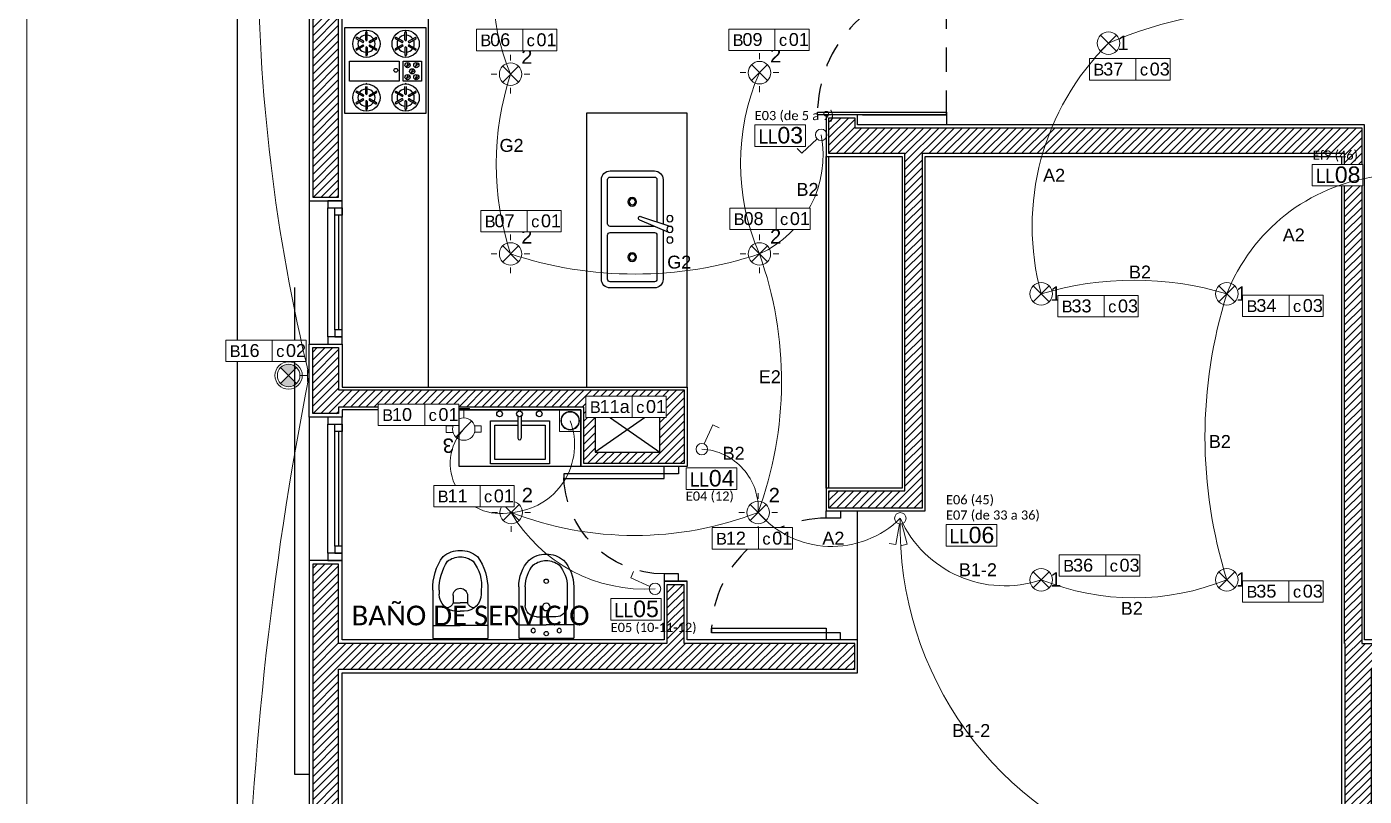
# Model space of a CAD drawing. Header units: millimetres. Extents: x 430 to 1353, y -204 to 152.
# Drawn here: x 641.06 to 650.39, y -58.45 to -53.08 of the extents above; entities that cross this region are included whole.
import ezdxf
from ezdxf.enums import TextEntityAlignment as Align

# ---------------------------------------------------------------- set-up
doc = ezdxf.new("R2010")
doc.units = ezdxf.units.MM
doc.linetypes.add('DASHED', pattern=[0.3, 0.17, -0.13])
doc.layers.get('0').update_dxf_attribs({"color": 250})
for name, color, linetype in [('AN - Texto 1-25', 252, 'Continuous'), ('AR - Carpinteria', 252, 'Continuous'), ('AR - Equipamiento Fijo', 252, 'Continuous'), ('AR - Ht', 252, 'Continuous'), ('AR - Proyeccion', 252, 'DASHED'), ('AR - Vista 05', 252, 'Continuous'), ('AR - Vista 1', 252, 'Continuous'), ('AR - Vista 4', 252, 'Continuous'), ('AR_Vista 1', 252, 'Continuous'), ('ND- ESPACIOS', 253, 'Continuous')]:
    doc.layers.add(name, color=color, linetype=linetype)
for name, color, linetype, lineweight in [('ND-Apliques', 1, 'Continuous', 15), ('ND-GLOBAL_Notas', 252, 'Continuous', 9), ('ND-IUG-C1', 200, 'Continuous', 13), ('ND-IUG-C2', 150, 'Continuous', 13), ('ND-IUG-C3', 82, 'Continuous', 13), ('ND-LL_Num', 7, 'Continuous', 9), ('ND-Llaves', 92, 'Continuous', 9), ('ND-texto', 251, 'Continuous', 15)]:
    doc.layers.add(name, color=color, linetype=linetype, lineweight=lineweight)
doc.styles.add('1', font='arial.ttf')
doc.styles.add('1.50 txt especificaciones', font='tahoma.ttf', dxfattribs={"height": 0.075})
doc.styles.add('Arial', font='arial.ttf')
doc.styles.add('IMPLANTACION', font='arial.ttf', dxfattribs={"height": 0.3})
doc.styles.get("Standard").update_dxf_attribs({"font": 'arial.ttf'})

# ---------------------------------------------------------------- blocks, each defined once
blk = doc.blocks.new('A$C128db5b9')
for p, q in [((0.03, 0.173), (0.173, 0.03)), ((0.03, 0.03), (0.173, 0.173))]:
    blk.add_line(p, q)
blk.add_circle((0.101, 0.101), 0.101)
blk = doc.blocks.new('Aplique_int_Caja 7x7')
for p, q in [((470.3502, 170.9389), (470.3502, 170.9787)), ((470.2549, 170.8437), (470.2152, 170.8437)), ((470.4454, 170.8436), (470.4852, 170.8436)), ((470.3501, 170.7484), (470.3501, 170.7086))]:
    blk.add_line(p, q)
at = {"xscale": 0.7777233477786837, "yscale": 0.7777233477786837, "zscale": 0.7777233477786837}
blk.add_blockref('A$C128db5b9', (470.2716, 170.765), dxfattribs=at)
blk = doc.blocks.new('Aplique_para _caja_emutida')
blk.add_blockref('Aplique_int_Caja 7x7', (28.7761, -2.2791))
at = {"insert": (499.2005, 168.7361), "char_height": 0.1, "attachment_point": 1, "style": 'IMPLANTACION'}
blk.add_mtext_dynamic_manual_height_columns('2', width=0.275475, gutter_width=1.5, heights=[0], dxfattribs=at)
blk = doc.blocks.new('Aplique_ext_caja 7x7')
for p, q in [((-0.0556, 0.0556), (0.0556, -0.0556)), ((-0.0556, -0.0556), (0.0556, 0.0556))]:
    blk.add_line(p, q)
blk.add_circle((0, 0), 0.0786)
blk = doc.blocks.new('*U421')
blk.add_blockref('Aplique_ext_caja 7x7', (0, 0))
at = {"insert": (0.0634, 0.0523), "char_height": 0.1, "attachment_point": 1, "style": 'IMPLANTACION'}
blk.add_mtext_dynamic_manual_height_columns('1', width=0.080108, gutter_width=0.5582, heights=[0], dxfattribs=at)
blk = doc.blocks.new('*U383')
blk.add_blockref('Aplique_ext_caja 7x7', (0, 0))
at = {"insert": (0.0634, 0.0523), "char_height": 0.1, "attachment_point": 1, "style": 'IMPLANTACION'}
blk.add_mtext_dynamic_manual_height_columns('1', width=0.080108, gutter_width=0.5582, heights=[0], dxfattribs=at)
blk = doc.blocks.new('*U384')
blk.add_blockref('Aplique_ext_caja 7x7', (0, 0))
at = {"insert": (0.0634, 0.0523), "char_height": 0.1, "attachment_point": 1, "style": 'IMPLANTACION'}
blk.add_mtext_dynamic_manual_height_columns('1', width=0.080108, gutter_width=0.5582, heights=[0], dxfattribs=at)
blk = doc.blocks.new('*U385')
blk.add_blockref('Aplique_ext_caja 7x7', (0, 0))
at = {"insert": (0.0634, 0.0523), "char_height": 0.1, "attachment_point": 1, "style": 'IMPLANTACION'}
blk.add_mtext_dynamic_manual_height_columns('1', width=0.080108, gutter_width=0.5582, heights=[0], dxfattribs=at)
blk = doc.blocks.new('*U390')
blk.add_blockref('Aplique_ext_caja 7x7', (0, 0))
at = {"insert": (0.0634, 0.0523), "char_height": 0.1, "attachment_point": 1, "style": 'IMPLANTACION'}
blk.add_mtext_dynamic_manual_height_columns('1', width=0.080108, gutter_width=0.5582, heights=[0], dxfattribs=at)
blk = doc.blocks.new('Aplique_pared_baño')
for p, q in [((-0.0551, 0.0876), (0.0561, 0.1988)), ((-0.0002, 0.0645), (-0.0002, 0.0125)), ((-0.0412, 0), (0.0414, 0))]:
    blk.add_line(p, q)
for points in [[(-0.0747, 0.1203), (-0.1214, 0.1203), (-0.1214, 0.166), (-0.0747, 0.166)], [(0.0757, 0.166), (0.1224, 0.166), (0.1224, 0.1203), (0.0757, 0.1203)]]:
    blk.add_lwpolyline(points)
blk.add_lwpolyline([(-0.0412, 0), (0.0412, 0), (0.0412, 0.0125), (-0.0412, 0.0125)], close=True)
blk.add_circle((0.0005, 0.1432), 0.0786)
at = {"insert": (0.0696, 0.3085), "char_height": 0.1, "attachment_point": 1, "style": 'IMPLANTACION'}
blk.add_mtext_dynamic_manual_height_columns('3', width=0.089627, gutter_width=1.5, heights=[0], dxfattribs=at)
blk = doc.blocks.new('Llave_1_punto')
blk.add_lwpolyline([(0.0166, 0.1064), (0.0773, 0.2395), (0.1208, 0.2197)])
blk.add_circle((0, 0.07), 0.04)
blk = doc.blocks.new('Llave_2_puntos')
for points in [[(0, 0.11), (0, 0.2563), (0.0478, 0.2563)], [(0.0166, 0.1064), (0.0773, 0.2395), (0.1208, 0.2197)]]:
    blk.add_lwpolyline(points)
blk.add_circle((0, 0.07), 0.04)
blk = doc.blocks.new('Aplieque_Cielo-tierra')
h = blk.add_hatch(color=256)
h.dxf.hatch_style = 1
h.paths.add_polyline_path([(0.0004, 0.1432), (-0.0552, 0.1988, 0.293406), (-0.0733, 0.1157, 0.107717), (-0.0552, 0.0876)])
h.paths.add_polyline_path([(0.0741, 0.1706, 0.107717), (0.056, 0.1988), (0.0004, 0.1432), (0.056, 0.0876, 0.293406)])
for p, q in [((-0.0552, 0.1988), (0.056, 0.0876)), ((-0.0552, 0.0876), (0.056, 0.1988)), ((-0.0413, 0), (0.0413, 0)), ((-0.0003, 0.0645), (-0.0003, 0.0125))]:
    blk.add_line(p, q)
blk.add_lwpolyline([(-0.0413, 0), (0.041, 0), (0.041, 0.0125), (-0.0413, 0.0125)], close=True)
for radius in [0.0953, 0.0786]:
    blk.add_circle((0.0004, 0.1432), radius)
blk = doc.blocks.new('N_Boca')
at = {"ltscale": 0.5}
blk.add_wipeout([(0, 0.15), (0.324, 0.15), (0.324, 0), (0, 0)], dxfattribs=at)
blk.add_lwpolyline([(0, 0.15), (0.324, 0.15), (0.324, 0), (0, 0)], close=True, dxfattribs=at)
at = {"ltscale": 0.5, "insert": (0.0277, 0.1135), "char_height": 0.0816, "attachment_point": 1, "style": '1'}
blk.add_mtext_dynamic_manual_height_columns('B', width=0.06653, gutter_width=2.041, heights=[0], dxfattribs=at)
at = {"ltscale": 0.5, "style": '1'}
blk.add_attdef('BOCA', (0.0961, 0.0319), '', height=0.09, dxfattribs=at)
blk = doc.blocks.new('Extracttor_de_aire')
for p, q in [((0, 0), (0, 0.15)), ((0, 0.15), (0.15, 0.15)), ((0.15, 0), (0.15, 0.15)), ((0.15, 0), (0, 0))]:
    blk.add_line(p, q)
for radius in [0.0649, 0.0607]:
    blk.add_circle((0.075, 0.075), radius)
blk = doc.blocks.new('N_Llave')
at = {"ltscale": 0.5}
blk.add_wipeout([(0, 0), (0.3527, 0), (0.3527, 0.15), (0, 0.15)], dxfattribs=at)
blk.add_wipeout([(0, 0), (0.3527, 0), (0.3527, 0.15), (0, 0.15)], dxfattribs=at)
blk.add_lwpolyline([(0, 0), (0.3527, 0), (0.3527, 0.15), (0, 0.15)], close=True, dxfattribs=at)
at = {"ltscale": 0.5, "insert": (0.0235, 0.0196), "char_height": 0.1, "attachment_point": 7, "style": '1.50 txt especificaciones'}
blk.add_mtext_dynamic_manual_height_columns('LL', width=0.024788, gutter_width=0.2779, heights=[0], dxfattribs=at)
at = {"ltscale": 0.5, "style": '1'}
blk.add_attdef('00', text='', height=1, dxfattribs=at).set_placement((0.1573, 0.0205), (0.3358, 0.0205), align=Align.ALIGNED)
blk = doc.blocks.new('Estufa-p02')
for p, q in [((-0.4498, 0.1991), (-0.4944, 0.2249)), ((-0.4448, 0.2078), (-0.4894, 0.2335)), ((-0.4289, 0.217), (-0.4289, 0.2684)), ((-0.4189, 0.217), (-0.4189, 0.2684)), ((-0.403, 0.2078), (-0.3584, 0.2335)), ((-0.398, 0.1991), (-0.3534, 0.2249)), ((-0.176, 0.1991), (-0.2205, 0.2249)), ((-0.171, 0.2078), (-0.2155, 0.2335)), ((-0.1551, 0.217), (-0.1551, 0.2684)), ((-0.1451, 0.217), (-0.1451, 0.2684)), ((-0.1291, 0.2078), (-0.0846, 0.2335)), ((-0.1241, 0.1991), (-0.0796, 0.2249)), ((-0.4498, 0.1808), (-0.4944, 0.155)), ((-0.4448, 0.1721), (-0.4894, 0.1464)), ((-0.4289, 0.1629), (-0.4289, 0.1115)), ((-0.4189, 0.1629), (-0.4189, 0.1115)), ((-0.403, 0.1721), (-0.3584, 0.1464)), ((-0.398, 0.1808), (-0.3534, 0.155)), ((-0.176, 0.1808), (-0.2205, 0.155)), ((-0.171, 0.1721), (-0.2155, 0.1464)), ((-0.1551, 0.1629), (-0.1551, 0.1115)), ((-0.1451, 0.1629), (-0.1451, 0.1115)), ((-0.1291, 0.1721), (-0.0846, 0.1464)), ((-0.1241, 0.1808), (-0.0796, 0.155)), ((-0.489, 0.0643), (-0.5145, 0.0408)), ((-0.502, 0.0292), (-0.489, 0.0622)), ((-0.4598, 0.0216), (-0.4852, -0.0019)), ((-0.4728, -0.0114), (-0.4598, 0.0216)), ((-0.4275, 0.062), (-0.4529, 0.0385)), ((-0.4405, 0.0289), (-0.4275, 0.062)), ((-0.4891, -0.0253), (-0.5146, -0.0487)), ((-0.5021, -0.0542), (-0.4891, -0.0211)), ((-0.4276, -0.0214), (-0.4531, -0.0448)), ((-0.4406, -0.0544), (-0.4276, -0.0214)), ((-0.4498, -0.1768), (-0.4944, -0.1511)), ((-0.4448, -0.1682), (-0.4894, -0.1425)), ((-0.4289, -0.159), (-0.4289, -0.1076)), ((-0.4189, -0.159), (-0.4189, -0.1076)), ((-0.403, -0.1682), (-0.3584, -0.1425)), ((-0.398, -0.1768), (-0.3534, -0.1511)), ((-0.176, -0.1768), (-0.2205, -0.1511)), ((-0.171, -0.1682), (-0.2155, -0.1425)), ((-0.1551, -0.159), (-0.1551, -0.1076)), ((-0.1451, -0.159), (-0.1451, -0.1076)), ((-0.1291, -0.1682), (-0.0846, -0.1425)), ((-0.1241, -0.1768), (-0.0796, -0.1511)), ((-0.4498, -0.1952), (-0.4944, -0.2209)), ((-0.4448, -0.2039), (-0.4894, -0.2296)), ((-0.4289, -0.2131), (-0.4289, -0.2645)), ((-0.4189, -0.2131), (-0.4189, -0.2645)), ((-0.403, -0.2039), (-0.3584, -0.2296)), ((-0.398, -0.1952), (-0.3534, -0.2209)), ((-0.176, -0.1952), (-0.2205, -0.2209)), ((-0.171, -0.2039), (-0.2155, -0.2296)), ((-0.1551, -0.2131), (-0.1551, -0.2645)), ((-0.1451, -0.2131), (-0.1451, -0.2645)), ((-0.1291, -0.2039), (-0.0846, -0.2296)), ((-0.1241, -0.1952), (-0.0796, -0.2209))]:
    blk.add_line(p, q)
for points in [[(-0.565, 0.3), (0, 0.3), (0, -0.3), (-0.565, -0.3)], [(-0.5352, 0.0745), (-0.4058, 0.0745), (-0.4058, -0.0656), (-0.5352, -0.0656)], [(-0.3787, 0.0745), (-0.0315, 0.0745), (-0.0315, -0.0656), (-0.3787, -0.0656)]]:
    blk.add_lwpolyline(points, close=True)
for centre, radius in [((-0.4239, 0.1899), 0.095), ((-0.1501, 0.1899), 0.095), ((-0.4982, 0.0468), 0.018), ((-0.4697, 0.0066), 0.018), ((-0.4371, 0.0468), 0.018), ((-0.3554, -0.0006), 0.0133), ((-0.4239, -0.186), 0.095), ((-0.4982, -0.0367), 0.018), ((-0.4371, -0.0367), 0.018), ((-0.1501, -0.186), 0.095)]:
    blk.add_circle(centre, radius)
for centre, radius, start, end in [((-0.4919, 0.2292), 0.005, 60, 240), ((-0.4239, 0.1899), 0.06, 153.82255, 206.17745), ((-0.4239, 0.1899), 0.06, 93.82255, 146.17745), ((-0.4473, 0.2035), 0.005, 240, 60), ((-0.4239, 0.2684), 0.005, 360, 180), ((-0.4239, 0.217), 0.005, 180, 0), ((-0.4239, 0.1899), 0.06, 33.82255, 86.17745), ((-0.4005, 0.2035), 0.005, 120, 300), ((-0.4239, 0.1899), 0.06, 333.82255, 26.17745), ((-0.3559, 0.2292), 0.005, 300, 120), ((-0.218, 0.2292), 0.005, 60, 240), ((-0.1501, 0.1899), 0.06, 153.82255, 206.17745), ((-0.1501, 0.1899), 0.06, 93.82255, 146.17745), ((-0.1735, 0.2035), 0.005, 240, 60), ((-0.1501, 0.2684), 0.005, 360, 180), ((-0.1501, 0.217), 0.005, 180, 0), ((-0.1501, 0.1899), 0.06, 33.82255, 86.17745), ((-0.1266, 0.2035), 0.005, 120, 300), ((-0.1501, 0.1899), 0.06, 333.82255, 26.17745), ((-0.0821, 0.2292), 0.005, 300, 120), ((-0.4919, 0.1507), 0.005, 120, 300), ((-0.4239, 0.1899), 0.06, 213.82255, 266.17745), ((-0.4473, 0.1764), 0.005, 300, 120), ((-0.4239, 0.1629), 0.005, 0, 180), ((-0.4239, 0.0965), 0.005, 180, 360), ((-0.4239, 0.1899), 0.06, 273.82255, 326.17745), ((-0.4005, 0.1764), 0.005, 60, 240), ((-0.3559, 0.1507), 0.005, 240, 60), ((-0.218, 0.1507), 0.005, 120, 300), ((-0.1501, 0.1899), 0.06, 213.82255, 266.17745), ((-0.1735, 0.1764), 0.005, 300, 120), ((-0.1501, 0.1629), 0.005, 0, 180), ((-0.1501, 0.0965), 0.005, 180, 360), ((-0.1501, 0.1899), 0.06, 273.82255, 326.17745), ((-0.1266, 0.1764), 0.005, 60, 240), ((-0.0821, 0.1507), 0.005, 240, 60), ((-0.4919, -0.1468), 0.005, 60, 240), ((-0.4239, -0.186), 0.06, 153.82255, 206.17745), ((-0.4239, -0.186), 0.06, 93.82255, 146.17745), ((-0.4473, -0.1725), 0.005, 240, 60), ((-0.4239, -0.1076), 0.005, 360, 180), ((-0.4239, -0.159), 0.005, 180, 0), ((-0.4239, -0.186), 0.06, 33.82255, 86.17745), ((-0.4005, -0.1725), 0.005, 120, 300), ((-0.4239, -0.186), 0.06, 333.82255, 26.17745), ((-0.3559, -0.1468), 0.005, 300, 120), ((-0.218, -0.1468), 0.005, 60, 240), ((-0.1501, -0.186), 0.06, 153.82255, 206.17745), ((-0.1501, -0.186), 0.06, 93.82255, 146.17745), ((-0.1735, -0.1725), 0.005, 240, 60), ((-0.1501, -0.1076), 0.005, 360, 180), ((-0.1501, -0.159), 0.005, 180, 0), ((-0.1501, -0.186), 0.06, 33.82255, 86.17745), ((-0.1266, -0.1725), 0.005, 120, 300), ((-0.1501, -0.186), 0.06, 333.82255, 26.17745), ((-0.0821, -0.1468), 0.005, 300, 120), ((-0.4919, -0.2253), 0.005, 120, 300), ((-0.4239, -0.186), 0.06, 213.82255, 266.17745), ((-0.4473, -0.1996), 0.005, 300, 120), ((-0.4239, -0.2131), 0.005, 0, 180), ((-0.4239, -0.2645), 0.005, 180, 360), ((-0.4239, -0.186), 0.06, 273.82255, 326.17745), ((-0.4005, -0.1996), 0.005, 60, 240), ((-0.3559, -0.2253), 0.005, 240, 60), ((-0.218, -0.2253), 0.005, 120, 300), ((-0.1501, -0.186), 0.06, 213.82255, 266.17745), ((-0.1735, -0.1996), 0.005, 300, 120), ((-0.1501, -0.2131), 0.005, 0, 180), ((-0.1501, -0.2645), 0.005, 180, 360), ((-0.1501, -0.186), 0.06, 273.82255, 326.17745), ((-0.1266, -0.1996), 0.005, 60, 240), ((-0.0821, -0.2253), 0.005, 240, 60)]:
    blk.add_arc(centre, radius, start, end)
blk = doc.blocks.new('*U491')
blk.add_lwpolyline([(0.05, 0.1), (0.05, 0.9), (0.0833, 0.9), (0.0833, 0.1)], close=True)
for points in [[(0, 0), (0.05, 0), (0.05, 0.1), (0, 0.1)], [(0.9, 0), (0.85, 0), (0.85, 0.1), (0.9, 0.1)]]:
    blk.add_lwpolyline(points)
at = {"color": 8, "linetype": 'DASHED'}
blk.add_arc((0.05, 0.1), 0.8, 360, 90, dxfattribs=at)
blk = doc.blocks.new('*U492')
blk.add_lwpolyline([(0.05, 0.1), (0.05, 0.8), (0.0833, 0.8), (0.0833, 0.1)], close=True)
for points in [[(0, 0), (0.05, 0), (0.05, 0.1), (0, 0.1)], [(0.8, 0), (0.75, 0), (0.75, 0.1), (0.8, 0.1)]]:
    blk.add_lwpolyline(points)
at = {"color": 8, "linetype": 'DASHED'}
blk.add_arc((0.05, 0.1), 0.7, 360, 90, dxfattribs=at)
blk = doc.blocks.new('INOD3-VS')
for p, q in [((-0.19, 0), (0.19, 0)), ((-0.19, -0.3341), (-0.19, 0)), ((0.19, -0.3341), (0.19, 0)), ((-0.19, -0.09), (0, -0.09)), ((0.19, -0.09), (0, -0.09)), ((-0.05, -0.2972), (-0.05, -0.2472)), ((-0.05, -0.2472), (0, -0.2472)), ((-0.0277, -0.19), (0, -0.19)), ((0.0277, -0.19), (0, -0.19)), ((0.05, -0.2472), (0, -0.2472)), ((0.05, -0.2972), (0.05, -0.2472)), ((-0.145, -0.3341), (-0.145, -0.3073)), ((0.145, -0.3341), (0.145, -0.3073))]:
    blk.add_line(p, q)
for centre, radius, start, end in [((-0.0277, -0.3073), 0.1173, 90, 179.99998), ((-0.0948, -0.2591), 0.0464, 14.88512, 92.9268), ((0.0277, -0.3073), 0.1173, 0.00002, 90), ((0.0948, -0.2591), 0.0464, 87.0732, 165.11488), ((0.1948, -0.3441), 0.3849, 178.52085, 215.40847), ((0.1977, -0.3446), 0.3429, 178.2465, 213.55057), ((0, -0.2972), 0.05, 179.99997, 270), ((0, -0.2972), 0.05, 270, 0.00003), ((-0.1274, -0.3646), 0.2741, 321.81013, 6.3928), ((-0.1924, -0.3448), 0.3826, 324.47335, 1.59733), ((0, -0.4189), 0.145, 232.61896, 270), ((0, -0.4189), 0.145, 270, 307.38104), ((0, -0.4189), 0.19, 231.24686, 270), ((0, -0.4189), 0.19, 270, 308.75314)]:
    blk.add_arc(centre, radius, start, end)
blk = doc.blocks.new('BIDE2-VS')
for p, q in [((-0.19, 0), (0.19, 0)), ((-0.19, -0.3541), (-0.19, 0)), ((0.19, -0.3541), (0.19, 0)), ((-0.19, -0.09), (0, -0.09)), ((0.19, -0.09), (0, -0.09)), ((-0.0669, -0.146), (0, -0.146)), ((0.0669, -0.146), (0, -0.146)), ((-0.145, -0.3541), (-0.145, -0.2242)), ((0.145, -0.3541), (0.145, -0.2242)), ((-0.145, -0.3541), (-0.145, -0.3273))]:
    blk.add_line(p, q)
for centre, radius in [((-0.09, -0.0515), 0.015), ((0.09, -0.0515), 0.015), ((0, -0.215), 0.026)]:
    blk.add_circle(centre, radius)
for centre, radius, start, end in [((0, -0.0302), 0.015, 90, 270), ((0, -0.0302), 0.015, 270, 90), ((-0.0669, -0.2242), 0.0781, 89.99997, 179.99998), ((0.0669, -0.2242), 0.0781, 0.00002, 90.00003), ((0.0839, -0.3541), 0.2739, 179.99999, 222.22556), ((0.0839, -0.3541), 0.2289, 179.99999, 221.31589), ((-0.0839, -0.3541), 0.2289, 318.68411, 0.00001), ((-0.0839, -0.3541), 0.2739, 317.77444, 0.00001), ((0, -0.3927), 0.015, 90, 270), ((0, -0.3927), 0.015, 270, 90), ((0, -0.39), 0.19, 231.24686, 270), ((0, -0.39), 0.145, 232.61896, 270), ((0, -0.39), 0.145, 270, 307.38104), ((0, -0.39), 0.19, 270, 308.75314)]:
    blk.add_arc(centre, radius, start, end)
blk = doc.blocks.new('*U496')
at = {"color": 8}
blk.add_line((0.9, 0.025), (0.1, 0.025), dxfattribs=at)
at = {"layer": 'AR - Carpinteria'}
for p, q in [((0.05, 0.1), (0.95, 0.1)), ((0.05, 0), (0.95, 0)), ((0.1, 0.05), (0.9, 0.05))]:
    blk.add_line(p, q, dxfattribs=at)
for points in [[(0, 0), (0.05, 0), (0.05, 0.1), (0, 0.1)], [(0.95, 0), (1, 0), (1, 0.1), (0.95, 0.1)], [(0.05, 0), (0.1, 0), (0.1, 0.05), (0.05, 0.05)], [(0.95, 0), (0.9, 0), (0.9, 0.05), (0.95, 0.05)]]:
    blk.add_lwpolyline(points, close=True, dxfattribs=at)
blk = doc.blocks.new('Tarja-p07')
for p, q in [((-0.475, 0.56), (-0.475, 0.2)), ((0.405, 0.63), (-0.405, 0.63)), ((0.475, 0.2), (0.475, 0.56)), ((-0.106, 0.312), (-0.024, 0.067)), ((-0.079, 0.322), (0.023, 0.085)), ((-0.405, 0.13), (-0.045, 0.13)), ((0.004, 0.13), (0.405, 0.13))]:
    blk.add_line(p, q)
for points in [[(-0.025, 0.197, 0.035735), (-0.025, 0.2), (-0.025, 0.56, 0.414214), (-0.045, 0.58), (-0.405, 0.58, 0.414214), (-0.425, 0.56)], [(-0.425, 0.56), (-0.425, 0.2, 0.414214), (-0.405, 0.18), (-0.062, 0.18, 0.414214)]]:
    blk.add_lwpolyline(points, format="xyb")
blk.add_lwpolyline([(0.025, 0.56), (0.025, 0.2, 0.414214), (0.045, 0.18), (0.405, 0.18, 0.414214), (0.425, 0.2), (0.425, 0.56, 0.414214), (0.405, 0.58), (0.045, 0.58, 0.414214)], format="xyb", close=True)
for centre, radius in [((-0.225, 0.38), 0.035), ((-0.225, 0.38), 0.025), ((0.225, 0.38), 0.035), ((0.225, 0.38), 0.025), ((-0.087, 0.075), 0.025), ((0, 0.075), 0.025), ((0.087, 0.075), 0.025)]:
    blk.add_circle(centre, radius)
for centre, radius, start, end in [((-0.405, 0.56), 0.07, 90, 180), ((0.405, 0.56), 0.07, 360, 90), ((-0.092, 0.316), 0.0147, 23.221, 198.6421), ((-0.405, 0.2), 0.07, 180, 270), ((-0.405, 0.2), 0.02, 180, 270), ((-0.405, 0.2), 0.02, 180, 270), ((0.405, 0.2), 0.07, 270, 360)]:
    blk.add_arc(centre, radius, start, end)
blk = doc.blocks.new('PLANTA BAJA')
at = {"layer": 'AR - Ht', "true_color": 0x383838, "transparency": 33554610}
h = blk.add_hatch(dxfattribs=at)
h.set_pattern_fill('ANSI31', color=250, scale=0.012)
h.set_pattern_definition([(45, (-605.2518, -51.777135), (-0.0269407684, 0.0269407684), [])])
h.paths.add_polyline_path([(23.605, 24.735), (23.425, 24.735), (23.425, 24.69), (22.52, 24.69), (22.52, 24.6304), (22.7591, 24.6304), (22.7591, 24.5804), (22.52, 24.5804), (22.52, 24.52), (23.425, 24.52), (23.425, 24.45), (23.605, 24.45)])
h.paths.add_polyline_path([(18.205, 30.805), (18.025, 30.805), (18.025, 30.625), (18.205, 30.625)])
h.paths.add_polyline_path([(0.205, 16.225), (1.215, 16.225), (1.215, 16.405), (0.025, 16.405), (0.025, 10.52), (0.205, 10.52), (0.205, 11.8904), (0.205, 13.0025), (1.1975, 13.0025), (1.1975, 13.0679), (0.5175, 13.0679), (0.5175, 13.1179), (1.1975, 13.1179), (1.1975, 13.1825), (0.205, 13.1825), (0.205, 14.9569), (0.82, 14.9569), (0.82, 15.0769), (0.205, 15.0769)])
h.paths.add_polyline_path([(4.45, 16.405), (2.165, 16.405), (2.165, 16.225), (3.625, 16.225), (3.625, 13.1825), (2.6375, 13.1825), (2.6375, 13.1179), (3.3175, 13.1179), (3.3175, 13.0679), (2.6375, 13.0679), (2.6375, 13.0025), (3.625, 13.0025), (3.625, 12.015), (3.805, 12.015), (3.805, 16.225), (4.45, 16.225)])
h.paths.add_polyline_path([(7.455, 16.405), (5.5, 16.405), (5.5, 16.225), (7.455, 16.225)])
h.paths.add_polyline_path([(7.34, 11.005), (3.805, 11.005), (3.805, 11.075), (3.625, 11.075), (3.625, 10.825), (4.155, 10.825), (4.155, 8.47), (3.625, 8.47), (3.625, 8.35), (4.275, 8.35), (4.275, 10.825), (7.22, 10.825), (7.22, 7.405), (7.225, 7.405), (7.225, 0.025), (7.405, 0.025), (7.405, 7.225), (7.475, 7.225), (7.475, 7.405), (7.34, 7.405)])
h.paths.add_polyline_path([(3.805, 7.405), (2.615, 7.405), (2.615, 7.8154), (2.495, 7.8154), (2.495, 7.405), (0.205, 7.405), (0.205, 7.96), (0.025, 7.96), (0.025, 0.025), (0.205, 0.025), (0.205, 7.225), (3.805, 7.225)])
h.paths.add_polyline_path([(11.69, 7.405), (9.89, 7.405), (9.725, 7.405), (9.725, 7.225), (11.69, 7.225)])
h.paths.add_polyline_path([(14.62, 11.005), (10.81, 11.005), (10.81, 10.825), (14.62, 10.825)])
h.paths.add_polyline_path([(18.225, 11.005), (15.875, 11.005), (15.875, 10.825), (18.055, 10.825), (18.055, 9.505), (17.475, 9.505), (17.475, 9.175), (17.215, 9.175), (17.215, 9.055), (18.055, 9.055), (18.055, 7.405), (17.47, 7.405), (17.47, 7.225), (18.035, 7.225), (18.195, 7.225), (18.22, 7.225), (18.22, 7.405), (18.175, 7.405), (18.175, 10.825), (18.225, 10.825)])
h.paths.add_polyline_path([(18.055, 9.425), (18.055, 9.175), (17.555, 9.175), (17.555, 9.425)], flags=16)
h.paths.add_polyline_path([(16.42, 7.405), (16.375, 7.405), (16.375, 9.95), (16.255, 9.95), (16.255, 7.405), (13.74, 7.405), (13.74, 7.225), (14.29, 7.225), (14.29, 5.415), (14.74, 5.415), (14.74, 7.225), (16.395, 7.225), (16.42, 7.2251)])
h.paths.add_polyline_path([(23.605, 16.405), (21.57, 16.405), (21.57, 16.225), (23.425, 16.225), (23.425, 11.685), (19.375, 11.685), (19.375, 12.365), (19.255, 12.365), (19.17, 12.365), (19.17, 12.245), (19.255, 12.245), (19.255, 11.005), (19.165, 11.005), (19.165, 10.825), (19.375, 10.825), (19.375, 11.565), (23.425, 11.565), (23.425, 7.405), (21.57, 7.405), (21.57, 7.225), (23.605, 7.225)])
h.paths.add_polyline_path([(18.22, 16.405), (17.91, 16.405), (17.91, 16.225), (18.055, 16.225), (18.055, 12.25), (18.22, 12.25), (18.22, 12.36), (18.175, 12.36), (18.175, 16.225), (18.22, 16.225)])
h.paths.add_polyline_path([(21.77, 23.57), (20.7625, 23.57), (20.7625, 23.535), (21.3625, 23.535), (21.3625, 23.435), (20.7625, 23.435), (20.7625, 23.4), (21.66, 23.4), (21.66, 23.165), (21.77, 23.165)])
h.paths.add_polyline_path([(18.9175, 23.535), (19.5125, 23.535), (19.5125, 23.57), (18.215, 23.57), (18.215, 23.615), (18.025, 23.615), (18.025, 19.825), (18.23, 19.825), (18.255, 19.825), (18.255, 20.005), (18.205, 20.005), (18.205, 23.4), (19.5125, 23.4), (19.5125, 23.435), (18.9175, 23.435)])
h.paths.add_polyline_path([(23.605, 30.805), (23.355, 30.805), (23.355, 30.625), (23.425, 30.625), (23.425, 26.15), (21.66, 26.15), (21.66, 24.52), (21.77, 24.52), (21.77, 26.04), (23.425, 26.04), (23.425, 25.785), (23.605, 25.785)])
h.paths.add_polyline_path([(3.825, 20.005), (2.3749, 20.005), (2.3749, 20.055), (2.265, 20.055), (2.265, 20.005), (0.205, 20.005), (0.205, 20.055), (0.025, 20.055), (0.025, 19.825), (3.825, 19.825)])
h.paths.add_polyline_path([(5.605, 23.61), (5.425, 23.61), (5.425, 20.005), (5.375, 20.005), (5.375, 19.825), (5.4, 19.825), (5.605, 19.825)])
h.paths.add_polyline_path([(5.605, 30.805), (5.425, 30.805), (5.425, 30.625), (5.605, 30.625)])
h.paths.add_polyline_path([(0.21, 21.41), (0.21, 21.66), (0.36, 21.66), (0.36, 21.41)], flags=16)
h.paths.add_polyline_path([(0.435, 21.66), (2.2649, 21.66), (2.2649, 20.905), (2.3749, 20.905), (2.3749, 21.66), (4.055, 21.66), (4.055, 20.96), (4.165, 20.96), (4.165, 21.635), (4.165, 22.685), (4.015, 22.685), (4.015, 21.77), (1.965, 21.77), (1.965, 22.685), (1.815, 22.685), (1.815, 21.77), (0.42, 21.77), (0.205, 21.77), (0.205, 30.625), (0.275, 30.625), (0.275, 30.805), (0.23, 30.805), (0.025, 30.805), (0.025, 21.085), (0.205, 21.085), (0.205, 21.335), (0.435, 21.335)])
h.paths.add_polyline_path([(1.995, 8.7404), (1.995, 9.055), (2.445, 9.055), (2.445, 8.7404)], flags=16)
h.paths.add_polyline_path([(2.615, 9.035), (2.615, 9.175), (0.205, 9.175), (0.205, 9.47), (0.025, 9.47), (0.025, 9.035), (0.025, 9.01), (0.205, 9.01), (0.205, 9.055), (1.915, 9.055), (1.915, 8.6604), (2.615, 8.6604)])
h.paths.add_polyline_path([(23.425, 21.935), (23.17, 21.935), (23.17, 22.09), (23.425, 22.09)], flags=16)
h.paths.add_polyline_path([(23.605, 23.4), (23.425, 23.4), (23.425, 23.335), (22.62, 23.335), (22.62, 23.2754), (22.8591, 23.2754), (22.8591, 23.2254), (22.62, 23.2254), (22.62, 23.165), (23.425, 23.165), (23.425, 22.165), (23.095, 22.165), (23.095, 21.935), (21.795, 21.935), (21.66, 21.935), (21.66, 21.865), (21.795, 21.865), (23.425, 21.865), (23.425, 20.005), (21.77, 20.005), (21.77, 21.115), (21.66, 21.115), (21.66, 20.005), (21.605, 20.005), (21.605, 19.825), (21.64, 19.825), (23.605, 19.825)])
at = {"layer": 'AN - Texto 1-25'}
blk.add_line((1.895, 9.055), (1.895, 9.055), dxfattribs=at)
at = {"layer": 'AR - Carpinteria'}
for p, q in [((0, 10.495), (0, 9.495)), ((0, 8.985), (0, 7.985)), ((3.825, 7.43), (3.825, 8.33))]:
    blk.add_line(p, q, dxfattribs=at)
blk.add_lwpolyline([(4.445, 11.095), (3.545, 11.095), (3.545, 11.113), (4.445, 11.113)], close=True, dxfattribs=at)
at = {"layer": 'AR - Equipamiento Fijo'}
for p, q in [((0.83, 12.985), (0.83, 9.195)), ((2.635, 9.195), (2.635, 9.795)), ((1.4549, 8.9922), (1.4549, 8.8376)), ((1.4789, 8.9922), (1.4789, 8.8376))]:
    blk.add_line(p, q, dxfattribs=at)
for points in [[(2.635, 9.795), (2.635, 11.1059), (1.935, 11.1059), (1.935, 9.195)], [(1.4789, 8.9585), (1.6755, 8.9585), (1.6755, 8.6585), (1.2645, 8.6585), (1.2645, 8.9585), (1.4549, 8.9585)], [(1.4789, 8.9285), (1.6455, 8.9285), (1.6455, 8.6885), (1.2945, 8.6885), (1.2945, 8.9285), (1.4549, 8.9285)]]:
    blk.add_lwpolyline(points, dxfattribs=at)
blk.add_lwpolyline([(1.045, 9.035), (1.895, 9.035), (1.895, 8.6404), (1.045, 8.6404)], close=True, dxfattribs=at)
blk.add_arc((1.4669, 8.8387), 0.0121, 185.54641, 354.45359, dxfattribs=at)
at = {"layer": 'AR - Proyeccion', "color": 8}
blk.add_line((4.445, 11.095), (4.445, 12.013), dxfattribs=at)
at = {"layer": 'AR - Proyeccion', "ltscale": 20}
blk.add_line((3.605, 10.805), (3.605, 8.49), dxfattribs=at)
blk.add_lwpolyline([(0, 6.49), (-0.0998, 6.49), (-0.1002, 17.28), (5.425, 17.28), (5.425, 19.8)], dxfattribs=at)
at = {"layer": 'AR - Proyeccion', "color": 8}
blk.add_arc((4.436, 11.104), 0.8911, 89.34645, 180.57872, dxfattribs=at)
at = {"layer": 'AR - Vista 05'}
for p, q in [((3.8582, 11.095), (4.445, 11.095)), ((4.445, 11.095), (4.445, 11.025))]:
    blk.add_line(p, q, dxfattribs=at)
for points in [[(1.2175, 13.1179), (1.2175, 13.2025), (0.23, 13.2025), (0.23, 14.9369), (0.84, 14.9369), (0.84, 15.0969), (0.23, 15.0969), (0.23, 16.2), (1.24, 16.2), (1.24, 16.43), (0, 16.43), (0, 10.495), (0.23, 10.495), (0.23, 11.8904)], [(2.475, 7.8404), (2.635, 7.8404), (2.475, 7.8404), (2.475, 7.43), (0.23, 7.43), (0.23, 7.985), (0, 7.985), (0, 0), (0.23, 0), (0.23, 7.2), (3.825, 7.2), (3.825, 7.43), (2.635, 7.43), (2.635, 7.8404)]]:
    blk.add_lwpolyline(points, dxfattribs=at)
for points in [[(7.43, 7.2), (7.5, 7.2), (7.5, 7.43), (7.36, 7.43), (7.36, 11.025), (3.825, 11.025), (3.825, 11.095), (3.605, 11.095), (3.605, 10.805), (4.135, 10.805), (4.135, 8.49), (3.605, 8.49), (3.605, 8.33), (4.295, 8.33), (4.295, 10.805), (7.2, 10.805), (7.2, 0), (7.43, 0)], [(2.635, 8.6404), (1.895, 8.6404), (1.895, 9.035), (0.23, 9.035), (0.23, 8.985), (0, 8.985), (0, 9.035), (0, 9.495), (0.23, 9.495), (0.23, 9.195), (2.635, 9.195), (2.635, 9.035)]]:
    blk.add_lwpolyline(points, close=True, dxfattribs=at)
for centre in [(1.3283, 9.0081), (1.4669, 9.0081), (1.6049, 9.0081)]:
    blk.add_circle(centre, 0.02, dxfattribs=at)
at = {"layer": 'AR - Vista 1'}
for p, q in [((3.605, 8.49), (3.605, 10.805)), ((3.625, 8.49), (3.625, 10.805)), ((1.995, 9.055), (2.445, 8.7404)), ((2.445, 9.055), (1.995, 8.7404))]:
    blk.add_line(p, q, dxfattribs=at)
at = {"layer": 'AR - Vista 4'}
blk.add_lwpolyline([(1.1975, 13.1179), (1.1975, 13.1825), (0.205, 13.1825), (0.205, 14.9569), (0.82, 14.9569), (0.82, 15.0769), (0.205, 15.0769), (0.205, 16.225), (1.215, 16.225), (1.215, 16.405), (0.025, 16.405), (0.025, 10.52), (0.205, 10.52), (0.205, 11.8904)], dxfattribs=at)
for points in [[(7.22, 10.825), (4.275, 10.825), (4.275, 8.35), (3.625, 8.35), (3.625, 8.47), (4.155, 8.47), (4.155, 10.825), (3.625, 10.825), (3.625, 11.075), (3.805, 11.075), (3.805, 11.005), (7.34, 11.005), (7.34, 7.405), (7.475, 7.405), (7.475, 7.225), (7.405, 7.225), (7.405, 0.025), (7.225, 0.025), (7.225, 7.405), (7.22, 7.405)], [(2.615, 8.6604), (1.915, 8.6604), (1.915, 9.055), (0.205, 9.055), (0.205, 9.01), (0.025, 9.01), (0.025, 9.035), (0.025, 9.47), (0.205, 9.47), (0.205, 9.175), (2.615, 9.175), (2.615, 9.035)], [(2.445, 9.055), (1.995, 9.055), (1.995, 8.7404), (2.445, 8.7404)], [(2.495, 7.8154), (2.495, 7.405), (0.205, 7.405), (0.205, 7.96), (0.025, 7.96), (0.025, 0.025), (0.205, 0.025), (0.205, 7.225), (3.805, 7.225), (3.805, 7.405), (2.615, 7.405), (2.615, 7.8154)]]:
    blk.add_lwpolyline(points, close=True, dxfattribs=at)
at = {"layer": 'AR_Vista 1'}
blk.add_lwpolyline([(0, 0), (-0.5, 0), (-0.5, 16.43), (-0.5, 16.93), (0, 16.93)], dxfattribs=at)
at = {"layer": 'AR - Carpinteria', "rotation": 90}
for name, p in [('*U496', (0.23, 9.495)), ('*U496', (0.23, 7.985)), ('*U491', (3.705, 7.43))]:
    blk.add_blockref(name, p, dxfattribs=at)
at = {"layer": 'AR - Carpinteria', "xscale": -1.000000000000024, "rotation": 90}
blk.add_blockref('*U492', (2.575, 8.6404), dxfattribs=at)
at = {"layer": 'AR - Equipamiento Fijo', "rotation": 179.9999999999999}
blk.add_blockref('Estufa-p02', (0.2491, 11.405), dxfattribs=at)
at = {"layer": 'AR - Equipamiento Fijo'}
for name, p, xscale, yscale, zscale, rotation in [('Tarja-p07', (2.5797, 10.295), -0.8590521644313922, 0.8590521644313922, 0.8590521644313678, 90), ('INOD3-VS', (1.0539, 7.44), -1.01, 1.01, 1.01, 180), ('BIDE2-VS', (1.6535, 7.4435), -1.01, 1.01, 1.01, 180)]:
    blk.add_blockref(name, p, dxfattribs=dict(at, xscale=xscale, yscale=yscale, zscale=zscale, rotation=rotation))
blk = doc.blocks.new('Circuito')
at = {"ltscale": 0.5}
blk.add_wipeout([(0, 0.15), (0.2376, 0.15), (0.2376, 0), (0, 0)], dxfattribs=at)
blk.add_lwpolyline([(0, 0.15), (0.2376, 0.15), (0.2376, 0), (0, 0)], close=True, dxfattribs=at)
at = {"ltscale": 0.5, "insert": (0.0277, 0.1135), "char_height": 0.0816, "attachment_point": 1, "style": '1'}
blk.add_mtext_dynamic_manual_height_columns('c', width=0.06653, gutter_width=2.041, heights=[0], dxfattribs=at)
at = {"ltscale": 0.5, "style": '1'}
blk.add_attdef('BOCA', (0.0961, 0.0319), '', height=0.09, dxfattribs=at)

msp = doc.modelspace()

# ---------------------------------------------------------------- linework, layer by layer
at = {"layer": 'ND-GLOBAL_Notas'}
msp.add_lwpolyline([(641.0647, -25.4423), (668.7291, -25.4423), (668.7291, -66.7575), (641.0647, -66.7575)], close=True, dxfattribs=at)
at = {"layer": 'ND-IUG-C1'}
for centre, radius, start, end in [((645.8626, -53.975), 0.756, 294.32685, 10.83848), ((645.3066, -52.0568), 2.7476, 251.59617, 288.40383), ((643.6849, -55.5536), 2.6434, 339.75803, 19.66964), ((644.4123, -55.9963), 0.4729, 273.68338, 20.83815), ((644.3682, -56.1256), 0.3506, 136.90851, 282.26804), ((645.7511, -56.4404), 0.4148, 356.15612, 86.98892), ((645.3757, -55.9228), 1.0808, 210.30767, 273.74142), ((649.4342, -56.938), 6.915826003112313e-12, 17.57874, 20.4878)]:
    msp.add_arc(centre, radius, start, end, dxfattribs=at)
at = {"layer": 'ND-IUG-C2'}
msp.add_arc((666.0895, -60.0646), 23.5002, 168.83248, 189.19258, dxfattribs=at)
at = {"layer": 'ND-IUG-C3'}
msp.add_line((643.0342, -49.538), (643.0342, -63.8192), dxfattribs=at)
for centre, radius, start, end in [((649.8035, -55.9653), 3.0185, 66.6811, 113.3189), ((652.6111, -55.9405), 3.3297, 162.56802, 197.43198), ((649.5767, -56.5715), 2.4207, 178.52515, 253.12892), ((647.8842, -56.1823), 0.7976, 204.19546, 288.64664)]:
    msp.add_arc(centre, radius, start, end, dxfattribs=at)

# ---------------------------------------------------------------- block references
at = {"layer": 'AR - Vista 05'}
msp.add_blockref('PLANTA BAJA', (643.0342, -64.788), dxfattribs=at)
at = {"layer": 'ND-Apliques'}
for name, p in [('*U421', (648.6087, -53.1934)), ('Aplique_para _caja_emutida', (145.3128, -221.9732)), ('Aplique_para _caja_emutida', (147.0482, -221.9633)), ('Aplique_para _caja_emutida', (145.3128, -223.2284)), ('Aplique_para _caja_emutida', (147.0477, -223.2284)), ('*U383', (648.1392, -54.943)), ('*U384', (649.4342, -54.943)), ('Extracttor_de_aire', (644.7792, -55.9031)), ('Aplique_para _caja_emutida', (145.3163, -225.0328)), ('Aplique_para _caja_emutida', (147.0387, -225.0328)), ('*U385', (648.1392, -56.938)), ('*U390', (649.4342, -56.938))]:
    msp.add_blockref(name, p, dxfattribs=at)
for name, p, rotation in [('Aplieque_Cielo-tierra', (643.0342, -55.513), 90.00000000000001), ('Aplique_pared_baño', (644.1117, -55.743), 180.3624361425372)]:
    msp.add_blockref(name, p, dxfattribs=dict(at, rotation=rotation))
at = {"layer": 'ND-Llaves'}
for name, p, rotation in [('Llave_1_punto', (646.6311, -53.7678), 158.1981877421202), ('Llave_2_puntos', (647.139, -56.4414), 194.7073630908291), ('Llave_1_punto', (645.5163, -57.0013), 90)]:
    msp.add_blockref(name, p, dxfattribs=dict(at, rotation=rotation))
msp.add_blockref('Llave_1_punto', (645.7729, -56.0962), dxfattribs=at)

# ---------------------------------------------------------------- texts
at = {"layer": 'ND- ESPACIOS', "insert": (643.33, -57.1185), "char_height": 0.15, "attachment_point": 1, "rotation": 0.00461}
msp.add_mtext_dynamic_manual_height_columns('{\\fCalibri|b0|i0|c0|p34;\\H0.91667x;BAÑO DE SERVICIO}', width=2.082022, gutter_width=10.7544, heights=[0.3575], dxfattribs=at)
at = {"layer": 'ND-LL_Num', "char_height": 0.07, "attachment_point": 1, "rotation": 0.00461}
for s, width, heights, insert in [('{\\fCalibri|b0|i0|c0|p34;\\H0.91667x;E03 (de 5 a 9)}', 0.572466, [0.1913], (646.1413, -53.6659)), ('{\\fCalibri|b0|i0|c0|p34;\\H0.91667x;Ef9 (46)}', 0.50424, [0.1913], (650.0332, -53.9422)), ('{\\fCalibri|b0|i0|c0|p34;\\H0.91667x;E06 (45)\\PE07 (de 33 a 36)}', 0.693307, [0.3146], (647.4752, -56.3474))]:
    msp.add_mtext_dynamic_manual_height_columns(s, width=width, gutter_width=10.291, heights=heights, dxfattribs=dict(at, insert=insert))
at = {"layer": 'ND-texto', "style": 'Arial'}
for s, p in [('G2', (644.3617, -53.9514)), ('A2', (648.1522, -54.1598)), ('B2', (646.4327, -54.2587)), ('A2', (649.8235, -54.5768)), ('G2', (645.5311, -54.766)), ('B2', (648.7513, -54.8353)), ('E2', (646.1695, -55.566)), ('B2', (649.3084, -56.0177)), ('B2', (645.9176, -56.0998)), ('A2', (646.6132, -56.6924)), ('B1-2', (647.5652, -56.9132)), ('B2', (648.6942, -57.1824)), ('B1-2', (647.5185, -58.0352))]:
    msp.add_text(s, height=0.09, dxfattribs=at).set_placement(p)

# ---------------------------------------------------------------- next in the draw order: block references
at = {"layer": 'ND-IUG-C1'}
for p, values in [((644.2003, -53.246), {'BOCA': '06'}), ((645.9598, -53.2441), {'BOCA': '09'}), ((644.2307, -54.5099), {'BOCA': '07'}), ((645.9674, -54.4942), {'BOCA': '08'}), ((644.9639, -55.8057), {'BOCA': '11a'}), ((643.5157, -55.8616), {'BOCA': '10'}), ((643.9028, -56.4295), {'BOCA': '11'}), ((645.8442, -56.7243), {'BOCA': '12'})]:
    msp.add_blockref('N_Boca', p, dxfattribs=at).add_auto_attribs(values)
at = {"layer": 'ND-IUG-C2'}
msp.add_blockref('N_Boca', (642.4525, -55.4151), dxfattribs=at).add_auto_attribs({'BOCA': '16'})
at = {"layer": 'ND-IUG-C3'}
for p, values in [((648.4759, -53.4505), {'BOCA': '37'}), ((648.2545, -55.1037), {'BOCA': '33'}), ((649.5436, -55.101), {'BOCA': '34'}), ((648.2654, -56.913), {'BOCA': '36'}), ((649.5433, -57.0943), {'BOCA': '35'})]:
    msp.add_blockref('N_Boca', p, dxfattribs=at).add_auto_attribs(values)
at = {"layer": 'ND-LL_Num'}
ref = msp.add_blockref('N_Llave', (646.1425, -53.9131), dxfattribs=at)
ref.add_attrib('00', '03', dxfattribs={"layer": '0', "ltscale": 0.5, "height": 0.11484, "style": '1'}).set_placement((646.2999, -53.8926), (646.4783, -53.8926), align=Align.ALIGNED)
ref = msp.add_blockref('N_Llave', (650.0296, -54.1887), dxfattribs=at)
ref.add_attrib('00', '08', dxfattribs={"layer": '0', "ltscale": 0.5, "height": 0.11484, "style": '1'}).set_placement((650.187, -54.1681), (650.3654, -54.1681), align=Align.ALIGNED)
ref = msp.add_blockref('N_Llave', (645.6642, -56.3072), dxfattribs=at)
ref.add_attrib('00', '04', dxfattribs={"layer": '0', "ltscale": 0.5, "height": 0.11484, "style": '1'}).set_placement((645.8215, -56.2867), (646, -56.2867), align=Align.ALIGNED)
ref = msp.add_blockref('N_Llave', (647.4761, -56.7034), dxfattribs=at)
ref.add_attrib('00', '06', dxfattribs={"layer": '0', "ltscale": 0.5, "height": 0.11484, "style": '1'}).set_placement((647.6334, -56.6828), (647.8119, -56.6828), align=Align.ALIGNED)
ref = msp.add_blockref('N_Llave', (645.1369, -57.2189), dxfattribs=at)
ref.add_attrib('00', '05', dxfattribs={"layer": '0', "ltscale": 0.5, "height": 0.11484, "style": '1'}).set_placement((645.2942, -57.1984), (645.4727, -57.1984), align=Align.ALIGNED)

# ---------------------------------------------------------------- next in the draw order: linework, layer by layer
at = {"layer": 'ND-IUG-C1'}
for centre, radius, start, end in [((645.8, -52.8231), 1.4815, 156.72048, 203.27951), ((646.3568, -54.0362), 2.0177, 161.87748, 198.12251), ((647.6307, -54.0315), 1.5879, 156.53492, 203.46504)]:
    msp.add_arc(centre, radius, start, end, dxfattribs=at)

# ---------------------------------------------------------------- next in the draw order: block references
for p in [(644.5233, -53.246), (646.2828, -53.2441), (644.5547, -54.5099), (646.2904, -54.4942), (645.2869, -55.8057), (643.8397, -55.8616), (644.2258, -56.4295), (646.1672, -56.7243)]:
    msp.add_blockref('Circuito', p, dxfattribs=at).add_auto_attribs({'BOCA': '01'})
at = {"layer": 'ND-IUG-C2'}
msp.add_blockref('Circuito', (642.7765, -55.4151), dxfattribs=at).add_auto_attribs({'BOCA': '02'})
at = {"layer": 'ND-IUG-C3'}
for p in [(648.7999, -53.4505), (648.5784, -55.1037), (649.8675, -55.101), (648.5894, -56.913), (649.8673, -57.0943)]:
    msp.add_blockref('Circuito', p, dxfattribs=at).add_auto_attribs({'BOCA': '03'})

# ---------------------------------------------------------------- next in the draw order: texts
at = {"layer": 'ND-LL_Num', "char_height": 0.07, "attachment_point": 1, "rotation": 0.00461}
for s, insert in [('{\\fCalibri|b0|i0|c0|p34;\\H0.91667x;E04 (12)}', (645.6608, -56.322)), ('{\\fCalibri|b0|i0|c0|p34;\\H0.91667x;E05 (10-11-12)}', (645.137, -57.2387))]:
    msp.add_mtext_dynamic_manual_height_columns(s, width=0.611201, gutter_width=10.291, heights=[0.3146], dxfattribs=dict(at, insert=insert))

# ---------------------------------------------------------------- next in the draw order: linework, layer by layer
at = {"layer": 'ND-IUG-C1'}
for centre, radius, start, end in [((645.3038, -54.2393), 2.3894, 248.87474, 291.1253), ((646.6799, -56.0275), 0.6778, 220.55871, 314.71073)]:
    msp.add_arc(centre, radius, start, end, dxfattribs=at)
at = {"layer": 'ND-IUG-C2'}
msp.add_arc((655.3326, -52.5255), 12.656, 166.34654, 193.65346, dxfattribs=at)
at = {"layer": 'ND-IUG-C3'}
for centre, radius, start, end in [((649.8743, -54.4707), 1.7982, 134.73539, 195.22566), ((650.6493, -55.4159), 1.3039, 97.74281, 158.73409), ((648.7867, -57.0832), 2.2361, 73.16782, 106.83218), ((648.7867, -55.3347), 1.7291, 248.00805, 291.99195)]:
    msp.add_arc(centre, radius, start, end, dxfattribs=at)

doc.saveas('drawing.dxf')
